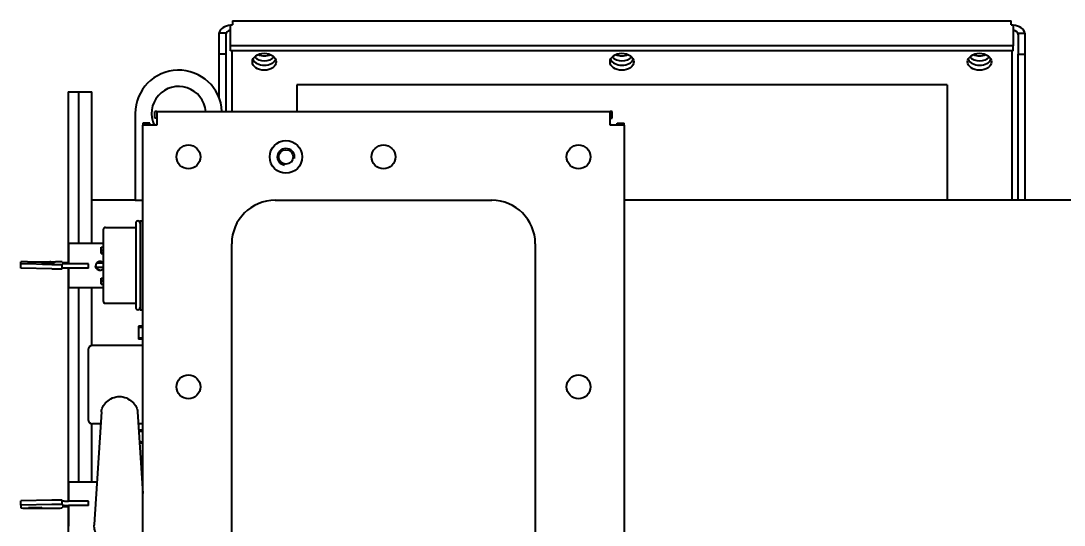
# Model space of a CAD drawing. Header units: millimetres. Extents: x 0 to 5887, y 0 to 4158.
# Drawn here: x 2130.4 to 2611.7, y 1767.4 to 1999.9 of the extents above; entities that cross this region are included whole.
import ezdxf

# ---------------------------------------------------------------- set-up
doc = ezdxf.new("R2010")
doc.units = ezdxf.units.MM
doc.header["$LTSCALE"] = 7
doc.layers.add('가시적인 것(ISO)', color=3, linetype='Continuous', lineweight=40)
doc.layers.add('가시적인 좁은 것(ISO)', color=3, linetype='Continuous', lineweight=35)

msp = doc.modelspace()

# ---------------------------------------------------------------- linework, layer by layer
at = {"layer": '가시적인 것(ISO)'}
for p, q in [((2227.1375, 1988.4053), (2227.1375, 1998.0219)), ((2227.1375, 1998.0219), (2228.0748, 1998.0219)), ((2228.0748, 1999.8964), (2228.0748, 1998.0219)), ((2228.0748, 1999.8964), (2587.2748, 1999.8964)), ((2587.2748, 1998.0219), (2587.2748, 1999.8964)), ((2587.2748, 1998.0219), (2588.212, 1998.0219)), ((2588.212, 1998.0219), (2588.212, 1988.4053)), ((2224.8748, 1994.1592), (2221.6748, 1994.1592)), ((2221.6748, 1994.1592), (2221.6748, 1984.5425)), ((2224.8748, 1994.1592), (2224.8748, 1984.5425)), ((2590.4748, 1994.1592), (2590.4748, 1984.5425)), ((2590.4748, 1994.1592), (2593.6748, 1994.1592)), ((2593.6748, 1984.5425), (2593.6748, 1994.1592)), ((2227.1375, 1986.1425), (2227.1375, 1988.4053)), ((2588.212, 1988.4053), (2227.1375, 1988.4053)), ((2588.212, 1986.1425), (2588.212, 1988.4053)), ((2224.8748, 1984.5425), (2221.6748, 1984.5425)), ((2221.6748, 1984.5425), (2221.6748, 1964.7865)), ((2224.8748, 1984.5425), (2224.8748, 1958.1871)), ((2588.212, 1986.1425), (2227.1375, 1986.1425)), ((2227.6748, 1986.1425), (2227.6748, 1958.1871)), ((2587.6748, 1917.1871), (2587.6748, 1986.1425)), ((2590.4748, 1984.5425), (2593.6748, 1984.5425)), ((2590.4748, 1917.1871), (2590.4748, 1984.5425)), ((2593.6748, 1917.1871), (2593.6748, 1984.5425)), ((2557.6748, 1970.4448), (2257.6748, 1970.4448)), ((2257.6748, 1970.4448), (2257.6748, 1958.1871)), ((2557.6748, 1970.4448), (2557.6748, 1917.1871)), ((2152.1748, 1967.1871), (2152.1748, 1888.4522)), ((2152.1748, 1967.1871), (2157.1748, 1967.1871)), ((2157.1748, 1897.4371), (2157.1748, 1967.1871)), ((2157.1748, 1967.1871), (2163.1748, 1967.1871)), ((2157.1748, 1897.4371), (2157.1748, 1967.1871)), ((2163.1748, 1897.4371), (2163.1748, 1967.1871)), ((2183.1748, 1957.1871), (2183.1748, 1917.1871)), ((2193.0748, 1958.1871), (2192.1375, 1958.1871)), ((2192.1375, 1954.9871), (2192.1375, 1958.1871)), ((2193.0748, 1954.9871), (2192.1375, 1954.9871)), ((2193.0748, 1958.1871), (2402.2748, 1958.1871)), ((2193.0748, 1958.1871), (2193.0748, 1951.7871)), ((2402.2748, 1951.7871), (2402.2748, 1958.1871)), ((2403.212, 1958.1871), (2402.2748, 1958.1871)), ((2402.2748, 1954.9871), (2403.212, 1954.9871)), ((2403.212, 1954.9871), (2403.212, 1958.1871)), ((2189.8748, 1952.7244), (2186.6748, 1952.7244)), ((2186.6748, 1952.7244), (2186.6748, 1951.7871)), ((2186.6748, 1392.5871), (2186.6748, 1951.7871)), ((2193.0748, 1951.7871), (2186.6748, 1951.7871)), ((2189.8748, 1951.7871), (2189.8748, 1952.7244)), ((2192.6748, 1951.7871), (2192.6748, 1952.1871)), ((2192.6748, 1952.1871), (2193.0748, 1952.1871)), ((2402.2748, 1952.1871), (2402.6748, 1952.1871)), ((2408.6748, 1951.7871), (2402.2748, 1951.7871)), ((2402.6748, 1952.1871), (2402.6748, 1951.7871)), ((2405.4748, 1951.7871), (2405.4748, 1952.7244)), ((2405.4748, 1952.7244), (2408.6748, 1952.7244)), ((2408.6748, 1951.7871), (2408.6748, 1952.7244)), ((2408.6748, 1951.7871), (2408.6748, 1392.5871)), ((2183.1748, 1917.1871), (2163.1748, 1917.1871)), ((2183.1748, 1917.1871), (2186.6748, 1917.1871)), ((2247.6748, 1917.1871), (2347.6748, 1917.1871)), ((2631.6748, 1917.1871), (2408.6748, 1917.1871)), ((2183.3748, 1906.6871), (2183.3748, 1867.6871)), ((2185.3748, 1907.6871), (2185.3748, 1866.6871)), ((2185.3748, 1907.6871), (2186.6748, 1907.6871)), ((2168.3748, 1903.6871), (2168.3748, 1870.6871)), ((2169.3748, 1904.6871), (2183.3748, 1904.6871)), ((2152.3748, 1897.4371), (2152.3748, 1887.9216)), ((2152.3748, 1897.4371), (2168.3748, 1897.4371)), ((2227.6748, 1447.1871), (2227.6748, 1897.1871)), ((2367.6748, 1897.1871), (2367.6748, 1447.1871)), ((2167.3748, 1892.658), (2167.3748, 1895.559)), ((2167.3748, 1895.559), (2168.3748, 1895.559)), ((2167.3748, 1894.1482), (2168.3748, 1894.1482)), ((2167.3748, 1893.1011), (2168.3748, 1893.1011)), ((2167.3748, 1892.658), (2168.3748, 1892.658)), ((2130.3748, 1887.8488), (2130.3748, 1888.8107)), ((2144.5952, 1887.5764), (2130.3748, 1887.8488)), ((2130.3748, 1885.8495), (2130.3748, 1887.8488)), ((2133.3748, 1888.8887), (2146.3748, 1888.8887)), ((2140.4105, 1888.6901), (2140.4105, 1888.6338)), ((2140.4105, 1888.6338), (2145.5472, 1888.6338)), ((2140.4105, 1888.5511), (2140.4105, 1888.4991)), ((2145.5472, 1888.5511), (2140.4105, 1888.5511)), ((2145.5472, 1888.5411), (2140.4105, 1888.5411)), ((2140.4105, 1888.4991), (2141.2055, 1888.4991)), ((2140.4105, 1888.1654), (2140.4105, 1888.1044)), ((2140.4105, 1888.1044), (2145.5472, 1888.1044)), ((2140.4105, 1887.7981), (2140.4105, 1887.7022)), ((2141.2055, 1887.7981), (2140.4105, 1887.7981)), ((2141.2055, 1887.7881), (2140.4105, 1887.7881)), ((2140.4105, 1887.7022), (2145.5472, 1887.7022)), ((2141.0832, 1888.341), (2141.0832, 1888.351)), ((2141.0832, 1887.9408), (2141.0832, 1887.9508)), ((2141.2055, 1888.6576), (2141.2055, 1888.6904)), ((2141.2055, 1888.6476), (2141.2055, 1888.6576)), ((2142.3673, 1888.6576), (2141.2055, 1888.6576)), ((2142.3673, 1888.6476), (2141.2055, 1888.6476)), ((2141.2055, 1888.5273), (2145.5472, 1888.5273)), ((2141.2055, 1888.4991), (2141.2055, 1888.5273)), ((2141.2055, 1888.1283), (2141.2055, 1888.1619)), ((2141.2055, 1888.1183), (2141.2055, 1888.1283)), ((2142.7954, 1888.1283), (2141.2055, 1888.1283)), ((2142.7954, 1888.1183), (2141.2055, 1888.1183)), ((2141.2055, 1887.7261), (2141.2055, 1887.7981)), ((2142.4285, 1887.7261), (2141.2055, 1887.7261)), ((2141.2055, 1887.7161), (2141.2055, 1887.7261)), ((2142.4285, 1887.7161), (2141.2055, 1887.7161)), ((2141.7329, 1888.7208), (2141.7329, 1888.7308)), ((2142.0138, 1888.1962), (2142.0138, 1888.2062)), ((2142.1409, 1887.9941), (2142.1409, 1888.0182)), ((2142.3673, 1888.6904), (2142.3673, 1888.6576)), ((2142.3673, 1888.6476), (2142.3673, 1888.6576)), ((2142.4285, 1887.7965), (2142.4285, 1887.7261)), ((2143.2235, 1887.7965), (2142.4285, 1887.7965)), ((2143.2235, 1887.7865), (2142.4285, 1887.7865)), ((2142.4285, 1887.7161), (2142.4285, 1887.7261)), ((2142.7218, 1888.707), (2142.7218, 1888.717)), ((2142.7342, 1888.0209), (2142.7342, 1887.9438)), ((2142.7342, 1887.9438), (2143.5292, 1887.9438)), ((2142.7954, 1888.1619), (2142.7954, 1888.1283)), ((2142.7954, 1888.1183), (2142.7954, 1888.1283)), ((2142.9789, 1888.4124), (2142.9789, 1888.4224)), ((2142.9789, 1887.8925), (2142.9789, 1887.9025)), ((2142.9855, 1888.2931), (2142.9855, 1888.3031)), ((2143.1623, 1888.6576), (2143.1623, 1888.6925)), ((2143.1623, 1888.6476), (2143.1623, 1888.6576)), ((2144.7522, 1888.6576), (2143.1623, 1888.6576)), ((2144.7522, 1888.6476), (2143.1623, 1888.6476)), ((2143.2235, 1887.7261), (2143.2235, 1887.7965)), ((2145.5472, 1887.7261), (2143.2235, 1887.7261)), ((2143.2235, 1887.7161), (2143.2235, 1887.7261)), ((2145.5472, 1887.7161), (2143.2235, 1887.7161)), ((2143.5292, 1887.9438), (2143.5292, 1887.9971)), ((2143.5904, 1888.1283), (2143.5904, 1888.1654)), ((2145.5472, 1888.1283), (2143.5904, 1888.1283)), ((2143.5904, 1888.1183), (2143.5904, 1888.1283)), ((2145.5472, 1888.1183), (2143.5904, 1888.1183)), ((2143.9544, 1888.7271), (2143.9544, 1888.7371)), ((2144.7522, 1888.6925), (2144.7522, 1888.6576)), ((2144.7522, 1888.6476), (2144.7522, 1888.6576)), ((2144.8745, 1888.341), (2144.8745, 1888.351)), ((2144.8745, 1887.9408), (2144.8745, 1887.9508)), ((2145.5472, 1888.6338), (2145.5472, 1888.693)), ((2145.5472, 1888.5273), (2145.5472, 1888.5511)), ((2145.5472, 1888.1044), (2145.5472, 1888.1283)), ((2145.5472, 1887.7022), (2145.5472, 1887.7261)), ((2149.3748, 1888.8107), (2149.3748, 1888.53)), ((2149.3748, 1887.8423), (2149.3748, 1887.6392)), ((2149.3748, 1885.6399), (2149.3748, 1887.6392)), ((2161.5765, 1887.9216), (2152.3748, 1887.9216)), ((2161.5765, 1887.9203), (2152.3748, 1887.9203)), ((2161.5765, 1887.9216), (2161.5765, 1887.9203)), ((2161.5765, 1885.921), (2161.5765, 1887.9203)), ((2168.3748, 1888.226), (2165.3126, 1888.1703)), ((2168.177, 1888.385), (2168.2433, 1888.3813)), ((2144.5952, 1885.5771), (2130.3748, 1885.8495)), ((2152.1748, 1885.9208), (2152.1748, 1778.5337)), ((2161.5765, 1885.921), (2152.3748, 1885.921)), ((2152.3748, 1885.921), (2152.3748, 1876.9371)), ((2168.3748, 1886.2267), (2165.0477, 1886.1662)), ((2167.3748, 1878.5192), (2167.3748, 1881.2732)), ((2167.3748, 1881.2732), (2168.3748, 1881.2732)), ((2167.3748, 1880.2261), (2168.3748, 1880.2261)), ((2167.3748, 1880.0053), (2168.3748, 1880.0053)), ((2167.3748, 1878.5192), (2168.3748, 1878.5192)), ((2152.3748, 1876.9371), (2168.3748, 1876.9371)), ((2157.1748, 1787.4371), (2157.1748, 1876.9371)), ((2157.1748, 1787.4371), (2157.1748, 1876.9371)), ((2163.1748, 1850.1771), (2163.1748, 1876.9371)), ((2169.3748, 1869.6871), (2183.3748, 1869.6871)), ((2185.3748, 1866.6871), (2186.6748, 1866.6871)), ((2184.6748, 1859.1871), (2184.6748, 1853.1871)), ((2186.6748, 1859.1871), (2184.6748, 1859.1871)), ((2186.6748, 1853.1871), (2184.6748, 1853.1871)), ((2186.6748, 1850.1871), (2163.3748, 1850.1871)), ((2161.3748, 1848.1871), (2161.3748, 1816.1871)), ((2167.5489, 1819.7356), (2164.1301, 1767.6828)), ((2184.2006, 1819.7356), (2186.6748, 1782.0655)), ((2163.1748, 1787.4371), (2163.1748, 1814.1971)), ((2167.1845, 1814.1871), (2163.3748, 1814.1871)), ((2186.6748, 1814.1871), (2184.5651, 1814.1871)), ((2186.6748, 1811.1871), (2184.7621, 1811.1871)), ((2186.6748, 1805.1871), (2185.1562, 1805.1871)), ((2185.6488, 1797.6871), (2186.6748, 1797.6871)), ((2152.3748, 1787.4371), (2152.3748, 1778.5334)), ((2152.3748, 1787.4371), (2165.4276, 1787.4371)), ((2144.5952, 1778.9811), (2130.3748, 1778.6265)), ((2130.3748, 1776.6277), (2130.3748, 1778.6265)), ((2144.5952, 1776.9823), (2130.3748, 1776.6277)), ((2130.3748, 1776.6277), (2130.3748, 1775.3755)), ((2149.3748, 1776.9005), (2149.3748, 1778.8994)), ((2149.3748, 1776.6361), (2149.3748, 1776.9005)), ((2161.5765, 1778.5334), (2152.3748, 1778.5334)), ((2161.5765, 1776.5346), (2152.3748, 1776.5346)), ((2161.5765, 1776.5329), (2152.3748, 1776.5329)), ((2152.3748, 1776.5329), (2152.3748, 1766.9371)), ((2161.5765, 1776.5346), (2161.5765, 1778.5334)), ((2161.5765, 1776.5329), (2161.5765, 1776.5346)), ((2133.3748, 1775.2739), (2146.3748, 1775.2739)), ((2149.3748, 1775.3755), (2149.3748, 1775.7409)), ((2152.1748, 1775.8422), (2152.1748, 1377.1871))]:
    msp.add_line(p, q, dxfattribs=at)
for centre, radius in [((2252.6748, 1937.1871), 7.5), ((2207.6748, 1937.1871), 5.5), ((2252.6748, 1937.1871), 3.3235), ((2297.6748, 1937.1871), 5.5), ((2387.6748, 1937.1871), 5.5), ((2207.6748, 1831.1871), 5.5), ((2387.6748, 1831.1871), 5.5)]:
    msp.add_circle(centre, radius, dxfattribs=at)
for centre, radius, start, end in [((2203.1748, 1957.1871), 20, 2.865984, 180), ((2203.1748, 1957.1871), 12.5, 4.588566, 205.594552), ((2247.6748, 1897.1871), 20, 90, 180), ((2347.6748, 1897.1871), 20, 0, 90), ((2184.3748, 1906.6871), 1, 0, 180), ((2169.3748, 1903.6871), 1, 90, 180), ((2169.3748, 1870.6871), 1, 180, 270), ((2184.3748, 1867.6871), 1, 180, 0), ((2163.3748, 1848.1871), 2, 90, 180), ((2163.3748, 1816.1871), 2, 180, 270)]:
    msp.add_arc(centre, radius, start, end, dxfattribs=at)
for centre, major_axis, ratio, start_param, end_param in [((2228.0748, 1993.4964), (-6.4, 0), 0.70710678, 4.85936417, 6.13621012), ((2587.2748, 1993.4964), (6.4, 0), 0.70710678, 0.14697519, 1.42382114), ((2228.0748, 1993.4964), (-3.2, 0), 0.70710678, 5.00964034, 6.28318531), ((2587.2748, 1993.4964), (3.2, 0), 0.70710678, 0, 1.27354497), ((2242.6748, 1985.4354), (5.5, 0), 0.70710678, 3.74037413, 5.68440383), ((2242.6748, 1985.4354), (-5.5, 0), 0.70710678, 0.59878148, 2.54281118), ((2242.6748, 1987.6982), (5.5, 0), 0.70710678, 4.16626769, 5.25851027), ((2407.6748, 1985.4354), (5.5, 0), 0.70710678, 3.74037413, 5.68440383), ((2407.6748, 1985.4354), (-5.5, 0), 0.70710678, 0.59878148, 2.54281118), ((2407.6748, 1987.6982), (5.5, 0), 0.70710678, 4.16626769, 5.25851027), ((2572.6748, 1985.4354), (5.5, 0), 0.70710678, 3.74037413, 5.68440383), ((2572.6748, 1985.4354), (-5.5, 0), 0.70710678, 0.59878148, 2.54281118), ((2572.6748, 1987.6982), (5.5, 0), 0.70710678, 4.16626769, 5.25851027), ((2242.6748, 1983.3141), (-5.5, 0), 0.70710678, 0.29517689, 2.84641577), ((2242.6748, 1983.3141), (5.5, 0), 0.70710678, 3.43676954, 5.98800842), ((2407.6748, 1983.3141), (-5.5, 0), 0.70710678, 0.29517689, 2.84641577), ((2407.6748, 1983.3141), (5.5, 0), 0.70710678, 3.43676954, 5.98800842), ((2572.6748, 1983.3141), (-5.5, 0), 0.70710678, 0.29517689, 2.84641577), ((2572.6748, 1983.3141), (5.5, 0), 0.70710678, 3.43676954, 5.98800842), ((2133.3748, 1888.8107), (-3, 0), 0.02599731, 4.71238898, 6.28318531), ((2146.3748, 1887.6392), (3, 0), 0.02599731, 4.07736224, 6.28318531), ((2146.3748, 1888.8107), (3, 0), 0.02599731, 0, 1.57079633), ((2152.3748, 1888.53), (-3, 0), 0.02599731, 0, 1.57079633), ((2152.3748, 1887.8423), (-3, 0), 0.02599731, 4.71238898, 6.28318531), ((2167.2707, 1888.374), (1, 0), 0.02599731, 0.43633231, 1.41615472), ((2146.3748, 1885.6399), (3, 0), 0.02599731, 4.07736224, 6.28318531), ((2152.3748, 1885.843), (-3, 0), 0.02599731, 4.71238898, 6.28318531), ((2146.3748, 1778.8994), (3, 0), 0.03384274, 0, 2.20582306), ((2146.3748, 1776.9005), (3, 0), 0.03384274, 0, 2.20582306), ((2152.3748, 1778.635), (-3, 0), 0.03384274, 0, 1.57079633), ((2152.3748, 1776.6361), (-3, 0), 0.03384274, 0, 1.57079633), ((2133.3748, 1775.3755), (-3, 0), 0.03384274, 0, 1.57079633), ((2146.3748, 1775.3755), (3, 0), 0.03384274, 4.71238898, 6.28318531), ((2152.3748, 1775.7409), (-3, 0), 0.03384274, 4.71238898, 6.28318531)]:
    msp.add_ellipse(centre, major_axis=major_axis, ratio=ratio, start_param=start_param, end_param=end_param, dxfattribs=at)
for centre, major_axis, ratio in [((2242.6748, 1981.0514), (-5.5, 0), 0.70710678), ((2407.6748, 1981.0514), (-5.5, 0), 0.70710678), ((2572.6748, 1981.0514), (-5.5, 0), 0.70710678), ((2136.8748, 1888.7197), (-3, 0), 0.02599731), ((2136.8748, 1775.4939), (-3, 0), 0.03384274)]:
    msp.add_ellipse(centre, major_axis=major_axis, ratio=ratio, dxfattribs=at)
for points, knots in [([(2142.9789, 1888.4224), (2142.8876, 1888.4223), (2142.7075, 1888.4222), (2142.4427, 1888.4212), (2142.1882, 1888.4195), (2141.944, 1888.4172), (2141.7093, 1888.4142), (2141.4862, 1888.4105), (2141.2732, 1888.4062), (2141.0733, 1888.4013), (2140.8906, 1888.3959), (2140.729, 1888.3902), (2140.5925, 1888.3843), (2140.4808, 1888.3781), (2140.3945, 1888.3717), (2140.3338, 1888.3649), (2140.295, 1888.358), (2140.2905, 1888.3532), (2140.2882, 1888.3508)], [0, 0, 0, 0, 0.06396996, 0.12628383, 0.18735874, 0.24779723, 0.30845505, 0.37001199, 0.43289888, 0.4977051, 0.5627616, 0.62604222, 0.68796709, 0.74914247, 0.81040796, 0.87219118, 0.93513718, 1, 1, 1, 1]), ([(2140.2882, 1888.3508), (2140.2905, 1888.3484), (2140.295, 1888.3436), (2140.3337, 1888.3366), (2140.3943, 1888.3298), (2140.4809, 1888.3233), (2140.5922, 1888.3171), (2140.7291, 1888.3111), (2140.89, 1888.3055), (2141.0737, 1888.3002), (2141.2729, 1888.2953), (2141.4863, 1888.291), (2141.7096, 1888.2874), (2141.944, 1888.2844), (2142.1882, 1888.2821), (2142.4429, 1888.2805), (2142.7075, 1888.2795), (2142.8876, 1888.2793), (2142.9789, 1888.2793)], [0, 0, 0, 0, 0.06546991, 0.12901913, 0.19117778, 0.25259569, 0.31391495, 0.3757807, 0.43900092, 0.50366171, 0.5682531, 0.63080653, 0.69206765, 0.75257004, 0.81287445, 0.87383673, 0.9360911, 1, 1, 1, 1]), ([(2142.1409, 1888.0182), (2142.0723, 1888.0176), (2141.9365, 1888.0165), (2141.7424, 1888.0142), (2141.5578, 1888.0116), (2141.3835, 1888.0087), (2141.2204, 1888.0053), (2141.067, 1888.0016), (2140.9246, 1887.9975), (2140.7931, 1887.9931), (2140.6751, 1887.9884), (2140.5719, 1887.9835), (2140.483, 1887.9785), (2140.4126, 1887.9733), (2140.357, 1887.9679), (2140.3169, 1887.9624), (2140.2923, 1887.9566), (2140.2896, 1887.9528), (2140.2882, 1887.9508)], [0, 0, 0, 0, 0.063374915, 0.125434694, 0.186460742, 0.247233484, 0.307729912, 0.368833346, 0.430759571, 0.493705985, 0.556880924, 0.619424008, 0.68145798, 0.743422033, 0.805927639, 0.869346907, 0.934005383, 1, 1, 1, 1]), ([(2140.2882, 1887.9508), (2140.2905, 1887.9484), (2140.2951, 1887.9437), (2140.3338, 1887.9367), (2140.3946, 1887.93), (2140.481, 1887.9235), (2140.5924, 1887.9173), (2140.7292, 1887.9113), (2140.8904, 1887.9055), (2141.0433, 1887.901), (2141.1744, 1887.8975), (2141.2768, 1887.8951), (2141.3819, 1887.8928), (2141.4894, 1887.8907), (2141.5991, 1887.8888), (2141.712, 1887.887), (2141.8279, 1887.8855), (2141.9452, 1887.884), (2142.066, 1887.8828), (2142.1887, 1887.8817), (2142.3137, 1887.8807), (2142.442, 1887.88), (2142.5725, 1887.8794), (2142.7057, 1887.879), (2142.8414, 1887.8787), (2142.9326, 1887.8787), (2142.9789, 1887.8787)], [0, 0, 0, 0, 0.06440966, 0.12713175, 0.18869519, 0.2499531, 0.3113145, 0.37340191, 0.43699638, 0.50232306, 0.5352272, 0.56753231, 0.59931765, 0.63048805, 0.66142618, 0.69208749, 0.72256393, 0.75284128, 0.78302271, 0.81315811, 0.84352701, 0.87410007, 0.90484775, 0.93622105, 0.96770947, 1, 1, 1, 1]), ([(2142.1409, 1888.0082), (2142.0723, 1888.0076), (2141.9365, 1888.0065), (2141.7424, 1888.0042), (2141.5578, 1888.0016), (2141.3835, 1887.9987), (2141.2204, 1887.9953), (2141.067, 1887.9916), (2140.9246, 1887.9875), (2140.7931, 1887.9831), (2140.6751, 1887.9784), (2140.5719, 1887.9735), (2140.483, 1887.9685), (2140.4126, 1887.9633), (2140.357, 1887.9579), (2140.3169, 1887.9524), (2140.2998, 1887.9484), (2140.2949, 1887.9462), (2140.2944, 1887.946)], [0, 0, 0, 0, 0.063374915, 0.125434694, 0.186460742, 0.247233484, 0.307729912, 0.368833346, 0.430759571, 0.493705985, 0.556880924, 0.619424008, 0.68145798, 0.743422033, 0.805927639, 0.869346907, 0.934005383, 0.941114775, 0.941114775, 0.941114775, 0.941114775]), ([(2142.9789, 1888.4124), (2142.8876, 1888.4123), (2142.7075, 1888.4122), (2142.4427, 1888.4112), (2142.1882, 1888.4095), (2141.944, 1888.4072), (2141.7093, 1888.4042), (2141.4862, 1888.4005), (2141.2732, 1888.3962), (2141.0733, 1888.3913), (2140.8906, 1888.3859), (2140.729, 1888.3803), (2140.5925, 1888.3743), (2140.4808, 1888.3681), (2140.3945, 1888.3617), (2140.3338, 1888.3549), (2140.3042, 1888.3496), (2140.2963, 1888.3465), (2140.2948, 1888.3458)], [0, 0, 0, 0, 0.063969964, 0.126283829, 0.187358745, 0.24779723, 0.308455049, 0.370011993, 0.432898882, 0.497705101, 0.562761596, 0.626042216, 0.687967087, 0.749142467, 0.81040796, 0.872191176, 0.935137183, 0.955249727, 0.955249727, 0.955249727, 0.955249727]), ([(2141.7329, 1888.7308), (2141.6914, 1888.7307), (2141.6094, 1888.7307), (2141.4875, 1888.7302), (2141.3691, 1888.7293), (2141.2526, 1888.7282), (2141.1402, 1888.7267), (2141.0304, 1888.725), (2140.9226, 1888.7229), (2140.8193, 1888.7204), (2140.7223, 1888.7177), (2140.6386, 1888.7147), (2140.5682, 1888.7113), (2140.5092, 1888.7076), (2140.4647, 1888.7037), (2140.4337, 1888.6994), (2140.4143, 1888.6948), (2140.4118, 1888.6917), (2140.4105, 1888.6901)], [0, 0, 0, 0, 0.05427115, 0.10739015, 0.1608808, 0.21469696, 0.26932079, 0.32588115, 0.38424246, 0.44534576, 0.5075986, 0.57006323, 0.63424037, 0.70020151, 0.76931843, 0.84191786, 0.91865867, 1, 1, 1, 1]), ([(2141.7329, 1888.7208), (2141.6914, 1888.7207), (2141.6094, 1888.7207), (2141.4875, 1888.7202), (2141.3691, 1888.7193), (2141.2526, 1888.7182), (2141.1402, 1888.7167), (2141.0304, 1888.715), (2140.9226, 1888.7129), (2140.8193, 1888.7104), (2140.7223, 1888.7077), (2140.6386, 1888.7047), (2140.5682, 1888.7013), (2140.5092, 1888.6976), (2140.4647, 1888.6937), (2140.4337, 1888.6894), (2140.4143, 1888.6848), (2140.4118, 1888.6817), (2140.4105, 1888.6801)], [0, 0, 0, 0, 0.05427115, 0.10739015, 0.1608808, 0.21469696, 0.26932079, 0.32588115, 0.38424246, 0.44534576, 0.5075986, 0.57006323, 0.63424037, 0.70020151, 0.76931843, 0.84191786, 0.91865867, 1, 1, 1, 1]), ([(2142.0138, 1888.2062), (2141.9558, 1888.2061), (2141.8421, 1888.206), (2141.6757, 1888.2054), (2141.5177, 1888.2045), (2141.3678, 1888.2031), (2141.2271, 1888.2012), (2141.0931, 1888.199), (2140.9698, 1888.1964), (2140.855, 1888.1934), (2140.7523, 1888.1902), (2140.661, 1888.1869), (2140.5828, 1888.1835), (2140.5204, 1888.1801), (2140.4717, 1888.1765), (2140.4358, 1888.1729), (2140.4142, 1888.1692), (2140.4117, 1888.1667), (2140.4105, 1888.1654)], [0, 0, 0, 0, 0.06990935, 0.13693333, 0.20208557, 0.26532931, 0.3283129, 0.39144478, 0.45527375, 0.52066965, 0.58577214, 0.64849332, 0.70923813, 0.76812294, 0.82638424, 0.8838105, 0.94160867, 1, 1, 1, 1]), ([(2142.0138, 1888.1962), (2141.9558, 1888.1961), (2141.8421, 1888.1961), (2141.6757, 1888.1954), (2141.5177, 1888.1945), (2141.3678, 1888.1931), (2141.2271, 1888.1912), (2141.0931, 1888.189), (2140.9698, 1888.1864), (2140.855, 1888.1834), (2140.7523, 1888.1802), (2140.661, 1888.1769), (2140.5828, 1888.1735), (2140.5204, 1888.1701), (2140.4717, 1888.1665), (2140.4358, 1888.1629), (2140.4142, 1888.1592), (2140.4117, 1888.1567), (2140.4105, 1888.1554)], [0, 0, 0, 0, 0.06990935, 0.13693333, 0.20208557, 0.26532931, 0.3283129, 0.39144478, 0.45527375, 0.52066965, 0.58577214, 0.64849332, 0.70923813, 0.76812294, 0.82638424, 0.8838105, 0.94160867, 1, 1, 1, 1]), ([(2141.0832, 1888.351), (2141.0848, 1888.3526), (2141.088, 1888.3558), (2141.1144, 1888.3604), (2141.1585, 1888.3649), (2141.219, 1888.3692), (2141.2976, 1888.3734), (2141.394, 1888.3773), (2141.5075, 1888.3811), (2141.6367, 1888.3846), (2141.7775, 1888.3879), (2141.9279, 1888.3907), (2142.0861, 1888.3931), (2142.2507, 1888.3951), (2142.4246, 1888.3966), (2142.6049, 1888.3977), (2142.7928, 1888.3984), (2142.9205, 1888.3985), (2142.9855, 1888.3985)], [0, 0, 0, 0, 0.063244121, 0.124449935, 0.184950834, 0.244601771, 0.30489548, 0.365787748, 0.428194631, 0.492696429, 0.557520489, 0.620704217, 0.682588072, 0.744362156, 0.806562232, 0.869438903, 0.933502702, 1, 1, 1, 1]), ([(2142.9855, 1888.3031), (2142.9205, 1888.3032), (2142.7928, 1888.3033), (2142.6049, 1888.3039), (2142.4244, 1888.305), (2142.2512, 1888.3066), (2142.0858, 1888.3085), (2141.928, 1888.3109), (2141.7775, 1888.3138), (2141.6367, 1888.317), (2141.5072, 1888.3206), (2141.394, 1888.3244), (2141.2977, 1888.3283), (2141.2185, 1888.3325), (2141.1588, 1888.3369), (2141.1142, 1888.3414), (2141.088, 1888.3461), (2141.0848, 1888.3494), (2141.0832, 1888.351)], [0, 0, 0, 0, 0.06621357, 0.13000403, 0.19261242, 0.25465142, 0.31602589, 0.3776457, 0.44055984, 0.50510731, 0.5693339, 0.63173033, 0.69263702, 0.75296437, 0.81327516, 0.87414646, 0.93605397, 1, 1, 1, 1]), ([(2142.9855, 1888.2931), (2142.9205, 1888.2932), (2142.7928, 1888.2933), (2142.6049, 1888.2939), (2142.4244, 1888.295), (2142.2512, 1888.2966), (2142.0858, 1888.2985), (2141.928, 1888.3009), (2141.7775, 1888.3038), (2141.6367, 1888.307), (2141.5072, 1888.3106), (2141.394, 1888.3144), (2141.2977, 1888.3183), (2141.2185, 1888.3225), (2141.1588, 1888.3269), (2141.1142, 1888.3314), (2141.088, 1888.3362), (2141.0848, 1888.3394), (2141.0832, 1888.341)], [0, 0, 0, 0, 0.06621357, 0.13000403, 0.19261242, 0.25465142, 0.31602589, 0.3776457, 0.44055984, 0.50510731, 0.5693339, 0.63173033, 0.69263702, 0.75296437, 0.81327516, 0.87414646, 0.93605397, 1, 1, 1, 1]), ([(2141.0832, 1887.9508), (2141.084, 1887.9521), (2141.0856, 1887.9546), (2141.1011, 1887.9584), (2141.1275, 1887.962), (2141.1609, 1887.9654), (2141.2076, 1887.9687), (2141.2628, 1887.9718), (2141.3291, 1887.9748), (2141.4048, 1887.9776), (2141.487, 1887.9803), (2141.5705, 1887.9828), (2141.6593, 1887.9851), (2141.7494, 1887.9873), (2141.8427, 1887.9893), (2141.9389, 1887.9911), (2142.0381, 1887.9927), (2142.1066, 1887.9936), (2142.1409, 1887.9941)], [0, 0, 0, 0, 0.07172454, 0.14104608, 0.20837252, 0.2739109, 0.33845577, 0.40219734, 0.46580792, 0.52954452, 0.59298722, 0.65454628, 0.71466134, 0.7738578, 0.83134583, 0.88834506, 0.9440704, 1, 1, 1, 1]), ([(2142.9789, 1887.9025), (2142.9176, 1887.9026), (2142.7966, 1887.9026), (2142.618, 1887.9033), (2142.4447, 1887.9044), (2142.2762, 1887.9059), (2142.1137, 1887.9078), (2141.9558, 1887.9102), (2141.8031, 1887.913), (2141.6585, 1887.9162), (2141.5233, 1887.9197), (2141.4065, 1887.9235), (2141.3056, 1887.9275), (2141.2246, 1887.9317), (2141.1607, 1887.9362), (2141.1165, 1887.9409), (2141.0873, 1887.9458), (2141.0846, 1887.9491), (2141.0832, 1887.9508)], [0, 0, 0, 0, 0.06228214, 0.12313777, 0.18310441, 0.24335663, 0.30366895, 0.3653625, 0.42838203, 0.49343794, 0.5587387, 0.62189388, 0.68372852, 0.7453156, 0.80683019, 0.86930842, 0.93350979, 1, 1, 1, 1]), ([(2142.9789, 1887.8925), (2142.9176, 1887.8926), (2142.7966, 1887.8926), (2142.618, 1887.8933), (2142.4447, 1887.8944), (2142.2762, 1887.8959), (2142.1137, 1887.8978), (2141.9558, 1887.9002), (2141.8031, 1887.903), (2141.6585, 1887.9062), (2141.5233, 1887.9097), (2141.4065, 1887.9135), (2141.3056, 1887.9175), (2141.2246, 1887.9217), (2141.1607, 1887.9262), (2141.1165, 1887.9309), (2141.0873, 1887.9358), (2141.0846, 1887.9391), (2141.0832, 1887.9408)], [0, 0, 0, 0, 0.06228214, 0.12313777, 0.18310441, 0.24335663, 0.30366895, 0.3653625, 0.42838203, 0.49343794, 0.5587387, 0.62189388, 0.68372852, 0.7453156, 0.80683019, 0.86930842, 0.93350979, 1, 1, 1, 1]), ([(2141.2055, 1888.6904), (2141.206, 1888.691), (2141.207, 1888.6923), (2141.2159, 1888.6942), (2141.2297, 1888.6959), (2141.2502, 1888.6975), (2141.2755, 1888.699), (2141.3078, 1888.7004), (2141.345, 1888.7016), (2141.4017, 1888.7031), (2141.479, 1888.7046), (2141.5765, 1888.706), (2141.6805, 1888.7067), (2141.7512, 1888.7069), (2141.7864, 1888.7069)], [0, 0, 0, 0, 0.07843272, 0.15238941, 0.22341326, 0.29023867, 0.3555143, 0.41829968, 0.48121034, 0.54434747, 0.6661785, 0.77980366, 0.89032424, 1, 1, 1, 1]), ([(2141.2055, 1888.1619), (2141.208, 1888.1631), (2141.213, 1888.1656), (2141.2558, 1888.1692), (2141.3225, 1888.1727), (2141.4006, 1888.1754), (2141.4722, 1888.1774), (2141.5345, 1888.1787), (2141.6001, 1888.1798), (2141.6721, 1888.1807), (2141.7484, 1888.1815), (2141.8303, 1888.1819), (2141.917, 1888.1823), (2141.9765, 1888.1823), (2142.0071, 1888.1823)], [0, 0, 0, 0, 0.1150066, 0.22951552, 0.34729841, 0.47280168, 0.53705832, 0.6000093, 0.66289545, 0.7257167, 0.7906769, 0.85733732, 0.9266507, 1, 1, 1, 1]), ([(2142.7218, 1888.717), (2142.7202, 1888.7171), (2142.714, 1888.7172), (2142.7019, 1888.7175), (2142.6797, 1888.7181), (2142.6481, 1888.7188), (2142.6093, 1888.7198), (2142.5601, 1888.721), (2142.5028, 1888.7223), (2142.4392, 1888.7239), (2142.3689, 1888.7255), (2142.2907, 1888.7269), (2142.2086, 1888.7281), (2142.1219, 1888.7291), (2142.0308, 1888.7298), (2141.9357, 1888.7304), (2141.8358, 1888.7307), (2141.7677, 1888.7308), (2141.7329, 1888.7308)], [0, 0, 0, 0, 0.00527441, 0.02041841, 0.04663565, 0.08337231, 0.12998379, 0.18711255, 0.25471824, 0.33280285, 0.41517946, 0.49629442, 0.57742192, 0.65821838, 0.7402814, 0.82381946, 0.91015354, 1, 1, 1, 1]), ([(2142.7218, 1888.707), (2142.7202, 1888.7071), (2142.714, 1888.7072), (2142.7019, 1888.7075), (2142.6797, 1888.7081), (2142.6481, 1888.7088), (2142.6093, 1888.7098), (2142.5601, 1888.711), (2142.5028, 1888.7123), (2142.4392, 1888.7139), (2142.3689, 1888.7155), (2142.2907, 1888.7169), (2142.2086, 1888.7181), (2142.1219, 1888.7191), (2142.0308, 1888.7198), (2141.9357, 1888.7204), (2141.8358, 1888.7207), (2141.7677, 1888.7208), (2141.7329, 1888.7208)], [0, 0, 0, 0, 0.00527441, 0.02041841, 0.04663565, 0.08337231, 0.12998379, 0.18711255, 0.25471824, 0.33280285, 0.41517946, 0.49629442, 0.57742192, 0.65821838, 0.7402814, 0.82381946, 0.91015354, 1, 1, 1, 1]), ([(2141.7864, 1888.7069), (2141.8216, 1888.7069), (2141.8923, 1888.7067), (2141.9966, 1888.706), (2142.0946, 1888.7046), (2142.1721, 1888.7031), (2142.2288, 1888.7016), (2142.2661, 1888.7004), (2142.2971, 1888.699), (2142.3227, 1888.6975), (2142.3431, 1888.6959), (2142.357, 1888.6942), (2142.3659, 1888.6923), (2142.3668, 1888.691), (2142.3673, 1888.6904)], [0, 0, 0, 0, 0.10963582, 0.22011615, 0.33457548, 0.45636215, 0.51947628, 0.58236404, 0.64461516, 0.70986702, 0.7766681, 0.84766608, 0.92159584, 1, 1, 1, 1]), ([(2142.0071, 1888.1823), (2142.0355, 1888.1823), (2142.0913, 1888.1823), (2142.1728, 1888.1819), (2142.2507, 1888.1815), (2142.3238, 1888.1807), (2142.3941, 1888.1798), (2142.4589, 1888.1787), (2142.5203, 1888.1774), (2142.5943, 1888.1754), (2142.6744, 1888.1727), (2142.7429, 1888.1692), (2142.7884, 1888.1656), (2142.7931, 1888.1631), (2142.7954, 1888.1619)], [0, 0, 0, 0, 0.06892712, 0.135342126, 0.199892351, 0.262827391, 0.325800463, 0.388887497, 0.452088287, 0.518286634, 0.646878377, 0.766948586, 0.883443472, 1, 1, 1, 1]), ([(2143.5904, 1888.1654), (2143.5892, 1888.1667), (2143.5868, 1888.1692), (2143.5648, 1888.173), (2143.5303, 1888.1767), (2143.4826, 1888.1803), (2143.4199, 1888.1837), (2143.3441, 1888.1871), (2143.2544, 1888.1904), (2143.1525, 1888.1936), (2143.0401, 1888.1966), (2142.9172, 1888.1991), (2142.7864, 1888.2013), (2142.6471, 1888.2031), (2142.5007, 1888.2045), (2142.3451, 1888.2054), (2142.1821, 1888.206), (2142.0706, 1888.2061), (2142.0138, 1888.2062)], [0, 0, 0, 0, 0.05997973, 0.1189684, 0.17747374, 0.2364003, 0.29606904, 0.35686909, 0.4192894, 0.48432662, 0.54938338, 0.61289541, 0.67530614, 0.73771807, 0.80033796, 0.86475181, 0.93112072, 1, 1, 1, 1]), ([(2143.5904, 1888.1554), (2143.5892, 1888.1567), (2143.5868, 1888.1592), (2143.5648, 1888.163), (2143.5303, 1888.1667), (2143.4826, 1888.1703), (2143.4199, 1888.1738), (2143.3441, 1888.1771), (2143.2544, 1888.1804), (2143.1525, 1888.1836), (2143.0401, 1888.1866), (2142.9172, 1888.1891), (2142.7864, 1888.1913), (2142.6471, 1888.1931), (2142.5007, 1888.1945), (2142.3451, 1888.1954), (2142.1821, 1888.1961), (2142.0706, 1888.1961), (2142.0138, 1888.1962)], [0, 0, 0, 0, 0.05997973, 0.1189684, 0.17747374, 0.2364003, 0.29606904, 0.35686909, 0.4192894, 0.48432662, 0.54938338, 0.61289541, 0.67530614, 0.73771807, 0.80033796, 0.86475181, 0.93112072, 1, 1, 1, 1]), ([(2143.9544, 1888.7371), (2143.8999, 1888.7371), (2143.7943, 1888.7371), (2143.6423, 1888.7366), (2143.5031, 1888.7358), (2143.3763, 1888.7347), (2143.2617, 1888.7333), (2143.1605, 1888.7315), (2143.0709, 1888.7295), (2142.9982, 1888.7271), (2142.936, 1888.7248), (2142.8806, 1888.7228), (2142.8326, 1888.7211), (2142.7934, 1888.7197), (2142.764, 1888.7185), (2142.7415, 1888.7178), (2142.7298, 1888.7173), (2142.7234, 1888.7171), (2142.7218, 1888.717)], [0, 0, 0, 0, 0.10564587, 0.20451601, 0.29619793, 0.38152204, 0.46299034, 0.54090675, 0.61699884, 0.69328607, 0.76542001, 0.8274343, 0.88004662, 0.92339897, 0.95663151, 0.98096335, 0.9951777, 1, 1, 1, 1]), ([(2143.9544, 1888.7271), (2143.8999, 1888.7271), (2143.7943, 1888.7271), (2143.6423, 1888.7266), (2143.5031, 1888.7258), (2143.3763, 1888.7247), (2143.2617, 1888.7233), (2143.1605, 1888.7215), (2143.0709, 1888.7195), (2142.9982, 1888.7171), (2142.936, 1888.7148), (2142.8806, 1888.7128), (2142.8326, 1888.7111), (2142.7934, 1888.7097), (2142.764, 1888.7085), (2142.7415, 1888.7078), (2142.7298, 1888.7073), (2142.7234, 1888.7071), (2142.7218, 1888.707)], [0, 0, 0, 0, 0.10564587, 0.20451601, 0.29619793, 0.38152204, 0.46299034, 0.54090675, 0.61699884, 0.69328607, 0.76542001, 0.8274343, 0.88004662, 0.92339897, 0.95663151, 0.98096335, 0.9951777, 1, 1, 1, 1]), ([(2145.6695, 1887.9508), (2145.6671, 1887.9528), (2145.6623, 1887.9568), (2145.6288, 1887.9628), (2145.5729, 1887.9687), (2145.4951, 1887.9747), (2145.3948, 1887.9807), (2145.2721, 1887.9866), (2145.1276, 1887.9926), (2144.9916, 1887.9975), (2144.8715, 1888.0013), (2144.7726, 1888.004), (2144.6683, 1888.0065), (2144.5572, 1888.0088), (2144.4399, 1888.0109), (2144.3164, 1888.0128), (2144.1859, 1888.0145), (2144.0499, 1888.016), (2143.9068, 1888.0173), (2143.7581, 1888.0184), (2143.6029, 1888.0193), (2143.4413, 1888.0201), (2143.2735, 1888.0206), (2143.0991, 1888.0209), (2142.9187, 1888.021), (2142.7964, 1888.0209), (2142.7342, 1888.0209)], [0, 0, 0, 0, 0.05117717, 0.10258999, 0.15517471, 0.20912061, 0.26463122, 0.32255965, 0.38265442, 0.44578765, 0.47785534, 0.50963961, 0.54114294, 0.57267433, 0.6042201, 0.63639864, 0.66859127, 0.70170142, 0.73531123, 0.76968497, 0.80528255, 0.84159102, 0.87934, 0.91819969, 0.95846551, 1, 1, 1, 1]), ([(2145.662, 1887.9454), (2145.6608, 1887.9459), (2145.6538, 1887.9483), (2145.6288, 1887.9528), (2145.5729, 1887.9587), (2145.4951, 1887.9647), (2145.3948, 1887.9707), (2145.2721, 1887.9766), (2145.1276, 1887.9826), (2144.9916, 1887.9875), (2144.8715, 1887.9913), (2144.7726, 1887.994), (2144.6683, 1887.9965), (2144.5572, 1887.9988), (2144.4399, 1888.0009), (2144.3164, 1888.0028), (2144.1859, 1888.0045), (2144.0499, 1888.006), (2143.9068, 1888.0073), (2143.7581, 1888.0084), (2143.6029, 1888.0093), (2143.4413, 1888.0101), (2143.2735, 1888.0106), (2143.0991, 1888.0109), (2142.9187, 1888.011), (2142.7964, 1888.0109), (2142.7342, 1888.0109)], [0.039526021, 0.039526021, 0.039526021, 0.039526021, 0.051177171, 0.102589993, 0.155174714, 0.20912061, 0.264631224, 0.322559653, 0.38265442, 0.445787647, 0.477855343, 0.509639611, 0.541142938, 0.572674329, 0.604220101, 0.636398637, 0.668591266, 0.701701418, 0.735311233, 0.769684967, 0.805282549, 0.841591024, 0.879340003, 0.918199691, 0.958465513, 1, 1, 1, 1]), ([(2145.6695, 1888.3508), (2145.6672, 1888.3532), (2145.6626, 1888.358), (2145.6241, 1888.3649), (2145.5622, 1888.3717), (2145.475, 1888.3781), (2145.3621, 1888.3843), (2145.226, 1888.3903), (2145.0632, 1888.3959), (2144.8786, 1888.4013), (2144.6769, 1888.4062), (2144.4631, 1888.4105), (2144.24, 1888.4142), (2144.0061, 1888.4172), (2143.7628, 1888.4195), (2143.5099, 1888.4212), (2143.2473, 1888.4222), (2143.0691, 1888.4223), (2142.9789, 1888.4224)], [0, 0, 0, 0, 0.06491521, 0.12791207, 0.18979733, 0.25118608, 0.31250596, 0.37448085, 0.4379455, 0.50335187, 0.56853652, 0.63165075, 0.69325742, 0.75376333, 0.8140407, 0.87494817, 0.93664852, 1, 1, 1, 1]), ([(2145.6629, 1888.3458), (2145.6614, 1888.3465), (2145.6535, 1888.3496), (2145.6241, 1888.3549), (2145.5622, 1888.3617), (2145.475, 1888.3681), (2145.3621, 1888.3743), (2145.226, 1888.3803), (2145.0632, 1888.3859), (2144.8786, 1888.3913), (2144.6769, 1888.3962), (2144.4631, 1888.4005), (2144.24, 1888.4042), (2144.0061, 1888.4072), (2143.7628, 1888.4095), (2143.5099, 1888.4112), (2143.2473, 1888.4122), (2143.0691, 1888.4123), (2142.9789, 1888.4124)], [0.044788081, 0.044788081, 0.044788081, 0.044788081, 0.064915213, 0.127912068, 0.189797334, 0.251186082, 0.312505959, 0.374480854, 0.437945499, 0.503351868, 0.568536524, 0.631650751, 0.693257421, 0.753763327, 0.814040696, 0.874948174, 0.936648524, 1, 1, 1, 1]), ([(2142.9789, 1888.2793), (2143.0691, 1888.2793), (2143.2473, 1888.2795), (2143.5097, 1888.2805), (2143.7628, 1888.2821), (2144.0061, 1888.2844), (2144.2397, 1888.2874), (2144.463, 1888.291), (2144.6772, 1888.2953), (2144.8782, 1888.3002), (2145.0638, 1888.3055), (2145.2259, 1888.3111), (2145.3624, 1888.3171), (2145.475, 1888.3233), (2145.5623, 1888.3298), (2145.6242, 1888.3366), (2145.6626, 1888.3436), (2145.6672, 1888.3484), (2145.6695, 1888.3508)], [0, 0, 0, 0, 0.06329086, 0.12493218, 0.18572682, 0.2458698, 0.3062199, 0.36753038, 0.43031134, 0.49528131, 0.56029276, 0.62369669, 0.68561229, 0.74707562, 0.80861646, 0.87087692, 0.93447734, 1, 1, 1, 1]), ([(2144.8745, 1887.9508), (2144.873, 1887.9491), (2144.87, 1887.9458), (2144.8426, 1887.9409), (2144.7976, 1887.9362), (2144.7352, 1887.9317), (2144.6548, 1887.9275), (2144.5562, 1887.9235), (2144.4401, 1887.9197), (2144.3068, 1887.9162), (2144.1631, 1887.913), (2144.0106, 1887.9102), (2143.853, 1887.9078), (2143.6895, 1887.9059), (2143.5198, 1887.9044), (2143.3447, 1887.9033), (2143.1637, 1887.9026), (2143.041, 1887.9026), (2142.9789, 1887.9025)], [0, 0, 0, 0, 0.06640324, 0.13047406, 0.19287056, 0.25419293, 0.31555542, 0.37695885, 0.43982936, 0.50459029, 0.56931483, 0.63225193, 0.69358454, 0.75440621, 0.81457962, 0.87541248, 0.93682955, 1, 1, 1, 1]), ([(2142.9789, 1887.8787), (2143.0251, 1887.8787), (2143.1163, 1887.8787), (2143.252, 1887.879), (2143.3853, 1887.8794), (2143.5157, 1887.88), (2143.644, 1887.8807), (2143.7693, 1887.8817), (2143.8922, 1887.8828), (2144.0129, 1887.884), (2144.1304, 1887.8854), (2144.2459, 1887.887), (2144.3587, 1887.8888), (2144.4684, 1887.8908), (2144.5767, 1887.8928), (2144.681, 1887.8951), (2144.7843, 1887.8975), (2144.9153, 1887.901), (2145.0684, 1887.9055), (2145.2283, 1887.9113), (2145.3653, 1887.9173), (2145.4767, 1887.9235), (2145.5631, 1887.93), (2145.6239, 1887.9367), (2145.6627, 1887.9437), (2145.6672, 1887.9484), (2145.6695, 1887.9508)], [0, 0, 0, 0, 0.03228892, 0.06377578, 0.09514752, 0.12589367, 0.15646522, 0.18683261, 0.21717714, 0.24715024, 0.2776276, 0.30790591, 0.33856569, 0.36950229, 0.40084952, 0.43246207, 0.4649301, 0.4978326, 0.56315603, 0.62661665, 0.68870097, 0.75005933, 0.81131419, 0.87287457, 0.93559354, 1, 1, 1, 1]), ([(2144.8745, 1887.9408), (2144.873, 1887.9391), (2144.87, 1887.9358), (2144.8426, 1887.9309), (2144.7976, 1887.9262), (2144.7352, 1887.9217), (2144.6548, 1887.9175), (2144.5562, 1887.9135), (2144.4401, 1887.9097), (2144.3068, 1887.9062), (2144.1631, 1887.903), (2144.0106, 1887.9002), (2143.853, 1887.8978), (2143.6895, 1887.8959), (2143.5198, 1887.8944), (2143.3447, 1887.8933), (2143.1637, 1887.8926), (2143.041, 1887.8926), (2142.9789, 1887.8925)], [0, 0, 0, 0, 0.06640324, 0.13047406, 0.19287056, 0.25419293, 0.31555542, 0.37695885, 0.43982936, 0.50459029, 0.56931483, 0.63225193, 0.69358454, 0.75440621, 0.81457962, 0.87541248, 0.93682955, 1, 1, 1, 1]), ([(2142.9855, 1888.3985), (2143.0493, 1888.3985), (2143.1751, 1888.3984), (2143.3605, 1888.3977), (2143.5386, 1888.3966), (2143.7104, 1888.3951), (2143.8737, 1888.3931), (2144.0316, 1888.3907), (2144.1812, 1888.3879), (2144.322, 1888.3846), (2144.4511, 1888.3811), (2144.5648, 1888.3773), (2144.6599, 1888.3733), (2144.7388, 1888.3692), (2144.7991, 1888.3649), (2144.8433, 1888.3604), (2144.8697, 1888.3558), (2144.8729, 1888.3526), (2144.8745, 1888.351)], [0, 0, 0, 0, 0.06547344, 0.1291616, 0.19166918, 0.25320503, 0.31494563, 0.37709285, 0.44028113, 0.50538106, 0.57015736, 0.63282983, 0.69380697, 0.75435727, 0.81426207, 0.87502044, 0.93648673, 1, 1, 1, 1]), ([(2144.8745, 1888.351), (2144.8729, 1888.3494), (2144.8697, 1888.3461), (2144.8435, 1888.3414), (2144.7989, 1888.3369), (2144.7393, 1888.3325), (2144.6599, 1888.3283), (2144.5648, 1888.3244), (2144.4514, 1888.3206), (2144.322, 1888.317), (2144.1813, 1888.3138), (2144.0315, 1888.3109), (2143.874, 1888.3085), (2143.7099, 1888.3066), (2143.5388, 1888.305), (2143.3604, 1888.3039), (2143.1751, 1888.3033), (2143.0493, 1888.3032), (2142.9855, 1888.3031)], [0, 0, 0, 0, 0.06421689, 0.126386632, 0.187515767, 0.248082018, 0.308664899, 0.369656842, 0.432317569, 0.496816204, 0.561637086, 0.624554509, 0.686435331, 0.747773999, 0.809152416, 0.871392049, 0.934807209, 1, 1, 1, 1]), ([(2144.8745, 1888.341), (2144.8729, 1888.3394), (2144.8697, 1888.3362), (2144.8435, 1888.3314), (2144.7989, 1888.3269), (2144.7393, 1888.3225), (2144.6599, 1888.3183), (2144.5648, 1888.3144), (2144.4514, 1888.3106), (2144.322, 1888.307), (2144.1813, 1888.3038), (2144.0315, 1888.3009), (2143.874, 1888.2985), (2143.7099, 1888.2966), (2143.5388, 1888.295), (2143.3604, 1888.2939), (2143.1751, 1888.2933), (2143.0493, 1888.2932), (2142.9855, 1888.2931)], [0, 0, 0, 0, 0.06421689, 0.126386632, 0.187515767, 0.248082018, 0.308664899, 0.369656842, 0.432317569, 0.496816204, 0.561637086, 0.624554509, 0.686435331, 0.747773999, 0.809152416, 0.871392049, 0.934807209, 1, 1, 1, 1]), ([(2143.1623, 1888.6925), (2143.1647, 1888.6938), (2143.1695, 1888.6963), (2143.2137, 1888.7), (2143.282, 1888.7036), (2143.3618, 1888.7063), (2143.4347, 1888.7083), (2143.4965, 1888.7096), (2143.5619, 1888.7108), (2143.6322, 1888.7117), (2143.7072, 1888.7124), (2143.7866, 1888.7129), (2143.8706, 1888.7132), (2143.9279, 1888.7133), (2143.9573, 1888.7133)], [0, 0, 0, 0, 0.11712848, 0.23316017, 0.35351179, 0.48097886, 0.54622642, 0.6095758, 0.67173975, 0.73413235, 0.7975734, 0.86284323, 0.92979656, 1, 1, 1, 1]), ([(2143.5292, 1887.9971), (2143.5689, 1887.9967), (2143.6489, 1887.9959), (2143.7657, 1887.9945), (2143.8815, 1887.9928), (2143.9962, 1887.991), (2144.1088, 1887.9889), (2144.2215, 1887.9866), (2144.3314, 1887.984), (2144.4416, 1887.9814), (2144.5438, 1887.9784), (2144.6324, 1887.9752), (2144.7073, 1887.9717), (2144.7684, 1887.968), (2144.8163, 1887.964), (2144.8507, 1887.9598), (2144.8708, 1887.9554), (2144.8733, 1887.9524), (2144.8745, 1887.9508)], [0, 0, 0, 0, 0.05318797, 0.10705303, 0.16218644, 0.21879193, 0.27673147, 0.3362687, 0.39805718, 0.46171431, 0.52602663, 0.58940666, 0.65316425, 0.71803149, 0.78432244, 0.85304993, 0.92474576, 1, 1, 1, 1]), ([(2145.5472, 1888.693), (2145.5459, 1888.6941), (2145.5434, 1888.6962), (2145.5263, 1888.6994), (2145.4996, 1888.7028), (2145.4607, 1888.7062), (2145.4119, 1888.7098), (2145.3522, 1888.7135), (2145.2811, 1888.7173), (2145.2023, 1888.7212), (2145.1094, 1888.7249), (2144.9955, 1888.7282), (2144.8633, 1888.731), (2144.715, 1888.7333), (2144.5484, 1888.735), (2144.3657, 1888.7363), (2144.1655, 1888.737), (2144.0265, 1888.7371), (2143.9544, 1888.7371)], [0, 0, 0, 0, 0.045469477, 0.093488771, 0.143627723, 0.196604031, 0.252555691, 0.311326573, 0.373904675, 0.439616603, 0.505950269, 0.57052549, 0.634590779, 0.700106434, 0.768120585, 0.8401735, 0.917144063, 1, 1, 1, 1]), ([(2145.5472, 1888.683), (2145.5459, 1888.6841), (2145.5434, 1888.6862), (2145.5263, 1888.6894), (2145.4996, 1888.6928), (2145.4607, 1888.6962), (2145.4119, 1888.6998), (2145.3522, 1888.7035), (2145.2811, 1888.7073), (2145.2023, 1888.7112), (2145.1094, 1888.7149), (2144.9955, 1888.7182), (2144.8633, 1888.721), (2144.715, 1888.7233), (2144.5484, 1888.725), (2144.3657, 1888.7263), (2144.1655, 1888.727), (2144.0265, 1888.7271), (2143.9544, 1888.7271)], [0, 0, 0, 0, 0.045469477, 0.093488771, 0.143627723, 0.196604031, 0.252555691, 0.311326573, 0.373904675, 0.439616603, 0.505950269, 0.57052549, 0.634590779, 0.700106434, 0.768120585, 0.8401735, 0.917144063, 1, 1, 1, 1]), ([(2143.9573, 1888.7133), (2143.9866, 1888.7133), (2144.0439, 1888.7132), (2144.1279, 1888.7129), (2144.2073, 1888.7124), (2144.2823, 1888.7117), (2144.3527, 1888.7108), (2144.4188, 1888.7096), (2144.4808, 1888.7083), (2144.5537, 1888.7063), (2144.6324, 1888.7035), (2144.7008, 1888.7), (2144.745, 1888.6963), (2144.7498, 1888.6938), (2144.7522, 1888.6925)], [0, 0, 0, 0, 0.07019062, 0.13713172, 0.20238963, 0.26581909, 0.32820029, 0.39098994, 0.45432775, 0.51956339, 0.64655278, 0.76688242, 0.88289292, 1, 1, 1, 1]), ([(2166.8739, 1888.9251), (2166.6352, 1888.925), (2166.3976, 1888.88), (2165.9512, 1888.7118), (2165.743, 1888.5887), (2165.5157, 1888.3915), (2165.4703, 1888.3481), (2165.2455, 1888.111), (2165.1035, 1887.8827), (2164.9216, 1887.4082), (2164.8749, 1887.1652), (2164.8747, 1886.6557), (2164.9299, 1886.4134), (2165.1036, 1885.9616), (2165.2457, 1885.7336), (2165.4702, 1885.4985), (2165.5152, 1885.4558), (2165.7412, 1885.2609), (2165.9483, 1885.1389), (2166.3952, 1884.9711), (2166.6341, 1884.9264), (2166.8748, 1884.9264)], [0, 0, 0, 0, 0.071625418, 0.071625418, 0.143338295, 0.143338295, 0.162219265, 0.162219265, 0.241274913, 0.241274913, 0.314152493, 0.314152493, 0.393531213, 0.393531213, 0.488670347, 0.488670347, 0.511158125, 0.511158125, 0.597293293, 0.597293293, 0.684217779, 0.684217779, 0.684217779, 0.684217779]), ([(2166.8748, 1884.9797), (2166.6294, 1884.9797), (2166.3861, 1885.0261), (2165.9315, 1885.2), (2165.7213, 1885.3265), (2165.4943, 1885.5279), (2165.4496, 1885.5716), (2165.2296, 1885.8091), (2165.0913, 1886.0373), (2164.9429, 1886.4375), (2164.8787, 1886.6658), (2164.8749, 1886.9466)], [-0.828506487, -0.828506487, -0.828506487, -0.828506487, -0.700246166, -0.700246166, -0.572782202, -0.572782202, -0.539889336, -0.539889336, -0.403017266, -0.403017266, -0.317356504, -0.317356504, -0.317356504, -0.317356504]), ([(2168.3748, 1888.2451), (2168.3595, 1888.2625), (2168.3439, 1888.2797), (2168.2847, 1888.3427), (2168.2394, 1888.3864), (2168.0115, 1888.5853), (2167.8021, 1888.7095), (2167.3536, 1888.8794), (2167.1142, 1888.9252), (2166.8739, 1888.9251)], [0.458167352, 0.458167352, 0.458167352, 0.458167352, 0.465085274, 0.465085274, 0.483988205, 0.483988205, 0.555536014, 0.555536014, 0.627117771, 0.627117771, 0.627117771, 0.627117771]), ([(2166.8748, 1884.9797), (2167.1174, 1884.9797), (2167.3582, 1885.0252), (2167.8084, 1885.1955), (2168.0171, 1885.3194), (2168.244, 1885.5173), (2168.2892, 1885.5608), (2168.3467, 1885.6219), (2168.3609, 1885.6375), (2168.3748, 1885.6532)], [0, 0, 0, 0, 0.072793801, 0.072793801, 0.145129121, 0.145129121, 0.164120137, 0.164120137, 0.170470331, 0.170470331, 0.170470331, 0.170470331]), ([(2166.8748, 1884.9264), (2167.116, 1884.9264), (2167.3556, 1884.9715), (2167.8035, 1885.1402), (2168.0112, 1885.2628), (2168.2377, 1885.4588), (2168.2829, 1885.502), (2168.3426, 1885.5649), (2168.3589, 1885.5826), (2168.3748, 1885.6007)], [0, 0, 0, 0, 0.072371518, 0.072371518, 0.144078969, 0.144078969, 0.162932865, 0.162932865, 0.170176899, 0.170176899, 0.170176899, 0.170176899]), ([(2167.5493, 1819.7357), (2167.596, 1820.4203), (2167.8129, 1821.1814), (2168.6323, 1822.7843), (2169.2825, 1823.6206), (2170.756, 1824.9862), (2171.6789, 1825.614), (2173.7116, 1826.4738), (2174.823, 1826.7002), (2175.8748, 1826.7002), (2176.9266, 1826.7002), (2178.0379, 1826.4738), (2180.0706, 1825.614), (2180.9936, 1824.9862), (2182.467, 1823.6206), (2183.1173, 1822.7843), (2183.9366, 1821.1814), (2184.1536, 1820.4203), (2184.2002, 1819.7357)], [3.8474602, 3.8474602, 3.8474602, 3.8474602, 4.12831617, 4.12831617, 4.44760977, 4.44760977, 4.76315326, 4.76315326, 5.07869675, 5.07869675, 5.07869675, 5.39424024, 5.39424024, 5.70978373, 5.70978373, 6.02907734, 6.02907734, 6.30993331, 6.30993331, 6.30993331, 6.30993331]), ([(2164.1301, 1767.6828), (2164.0669, 1766.7197), (2164.1744, 1765.7426), (2164.7037, 1763.8782), (2165.1326, 1762.9975), (2166.2698, 1761.3385), (2167.0051, 1760.5876), (2168.7504, 1759.2331), (2169.7869, 1758.672), (2172.0605, 1757.8021), (2173.3094, 1757.5235), (2175.8646, 1757.2935), (2177.172, 1757.3501), (2179.7229, 1757.8132), (2180.9676, 1758.218), (2183.2455, 1759.3877), (2184.2891, 1760.1377), (2185.7574, 1761.7135), (2186.2693, 1762.421), (2186.6748, 1763.2086)], [6.2367769, 6.2367769, 6.2367769, 6.2367769, 6.48128786, 6.48128786, 6.73451573, 6.73451573, 7.02208039, 7.02208039, 7.35802059, 7.35802059, 7.72733512, 7.72733512, 8.10528087, 8.10528087, 8.48204902, 8.48204902, 8.84219604, 8.84219604, 9.0756243, 9.0756243, 9.0756243, 9.0756243])]:
    msp.add_open_spline(points, degree=3, knots=knots, dxfattribs=at)
at = {"layer": '가시적인 좁은 것(ISO)'}
for p, q in [((2186.6748, 1858.5881), (2184.6748, 1858.5881)), ((2184.6748, 1853.7861), (2186.6748, 1853.7861)), ((2186.6748, 1810.5881), (2184.8014, 1810.5881)), ((2185.1168, 1805.7861), (2186.6748, 1805.7861))]:
    msp.add_line(p, q, dxfattribs=at)
msp.add_arc((2252.6748, 1937.1871), 4, 350, 260, dxfattribs=at)

doc.saveas('drawing.dxf')
